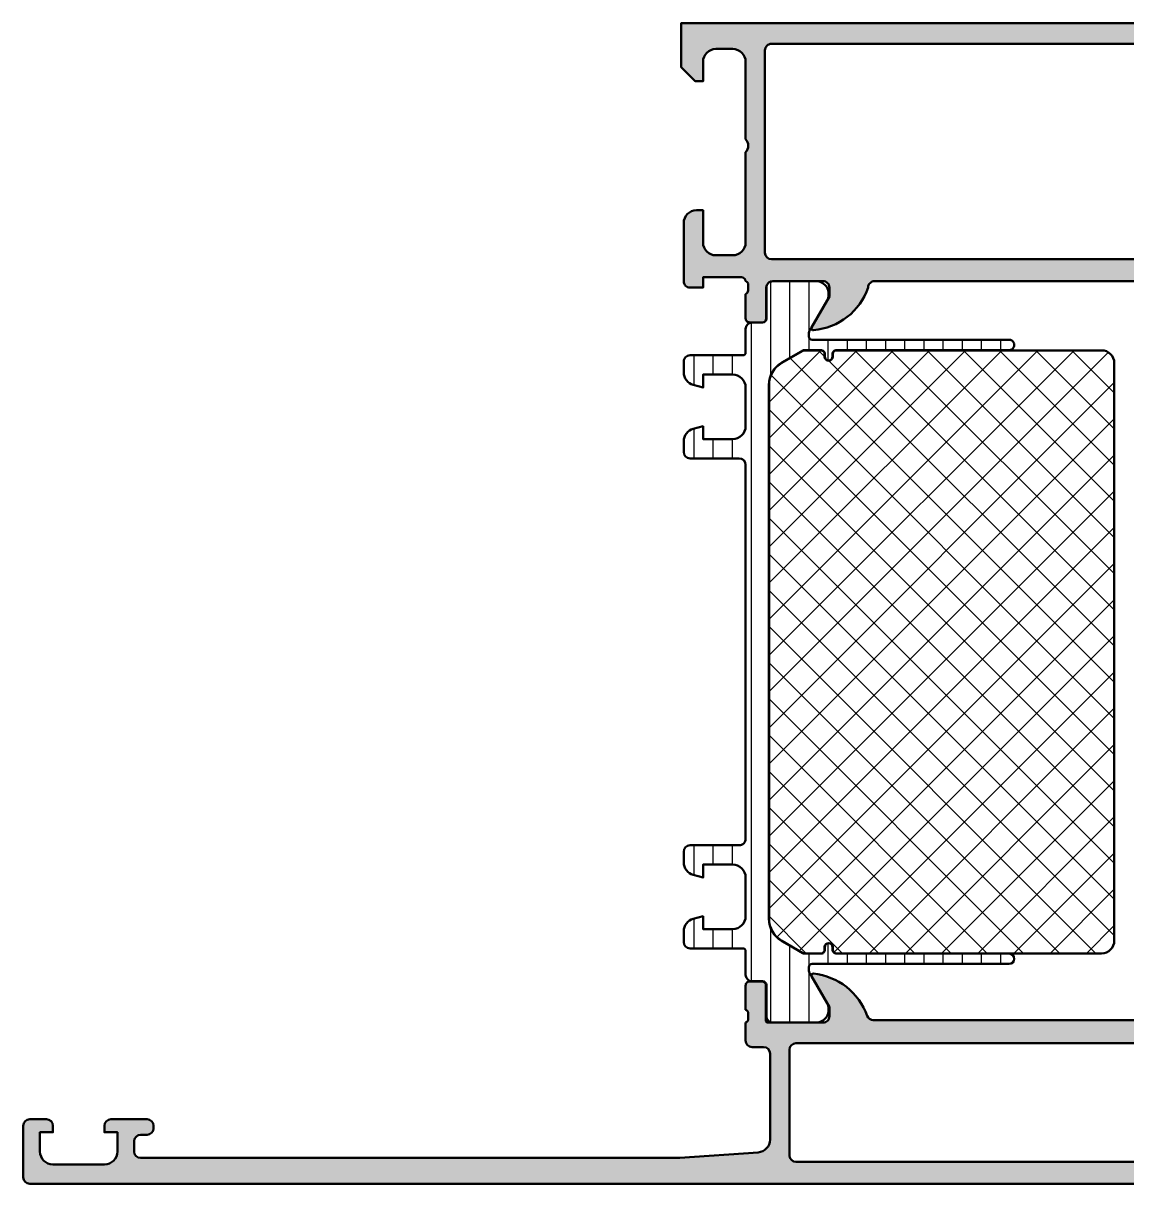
# Model space of a CAD drawing. Extents: x 0 to 176, y 0 to 90.
# Drawn here: x 0 to 85.6, y 0 to 90 of the extents above; entities that cross this region are included whole.
import ezdxf

# ---------------------------------------------------------------- set-up
doc = ezdxf.new("R2010")
doc.units = 0
for name, color, linetype, lineweight in [('0S-Alu contour', 7, 'Continuous', 50), ('0S-Alu hatch', 252, 'Continuous', 25), ('0S-Plastic contour', 254, 'Continuous', 50), ('0S-Plastic hatch', 253, 'Continuous', 25), ('0S-PT contour', 91, 'Continuous', 50), ('0S-PT hatch', 103, 'Continuous', 25)]:
    doc.layers.add(name, color=color, linetype=linetype, lineweight=lineweight)

# ---------------------------------------------------------------- blocks, each defined once
blk = doc.blocks.new('462370__F4F1D4FD_7374_4305_BF68_E010C8D0E6F6_')
at = {"layer": '0S-Alu hatch'}
h = blk.add_hatch(color=256, dxfattribs=at)
edge = h.paths.add_edge_path()
edge.add_line((125.1007984784879, 2.002017710489781), (119.0295514285, 2.435678214060345))
edge.add_ellipse((119.100798478488, 3.433136913891114), major_axis=(-1.000000000000036, 0), ratio=1, start_angle=0, end_angle=85.91438322002318, ccw=False)
edge.add_line((118.1007984784879, 3.433136913891104), (118.1007984784879, 10.1020177104898))
edge.add_ellipse((118.6007984784879, 10.1020177104898), major_axis=(-0.5, 0), ratio=1, start_angle=270, end_angle=360, ccw=False)
edge.add_line((118.6007984784879, 10.6020177104898), (119.500798478488, 10.6020177104898))
edge.add_arc((119.500798478488, 11.10201771048977), 0.4999999999999716, 270.0000000000017, 360)
edge.add_line((120.0007984784879, 11.10201771048977), (120.0007984784879, 12.50201771048978))
edge.add_ellipse((120.079634925031, 12.76953830248286), major_axis=(-0.2788950563273966, 0), ratio=1, start_angle=-1.1645893741019222, end_angle=73.58012358050712, ccw=False)
edge.add_line((119.800797478488, 12.77520671048126), (119.8007974784879, 13.22880071048129))
edge.add_ellipse((120.0796655741311, 13.23446136995831), major_axis=(-0.2789255417371568, 0), ratio=1, start_angle=-73.57540544465007, end_angle=1.1628700728778085, ccw=False)
edge.add_line((120.0007984784879, 13.50200471048126), (120.0007984784879, 15.38201571048978))
edge.add_arc((119.7007984784879, 15.38201571048978), 0.3000000000000256, 0, 90.00000000000273)
edge.add_line((119.7007984784879, 15.6820157104898), (118.7208241594451, 15.68201571048979))
edge.add_arc((118.7208241594451, 15.38201571048981), 0.2999999999999829, 90.00000000000273, 180)
edge.add_line((118.4208241594451, 15.38201571048981), (118.4208241594452, 12.62201771048978))
edge.add_ellipse((118.3008241594451, 12.62201771048978), major_axis=(-0.1200000000000614, 0), ratio=1, start_angle=90, end_angle=180, ccw=False)
edge.add_line((118.3008241594451, 12.50201771048972), (114.0007984784879, 12.50201771048972))
edge.add_ellipse((114.0007984784879, 13.00201771048973), major_axis=(-0.5000000000000125, 0), ratio=1, start_angle=0, end_angle=90, ccw=False)
edge.add_line((113.5007984784879, 13.00201771048972), (113.500798478488, 13.7020177104898))
edge.add_line((113.500798478488, 13.7020177104898), (114.8822939361101, 16.09483803351707))
edge.add_arc((114.7626786938394, 16.16389792584124), 0.1381197846484109, 330.0000000000202, 456.0127701438454)
edge.add_arc((115.2719612335167, 11.32876498835185), 4.999999999998722, 96.01277014383918, 160.087090314012)
edge.add_ellipse((110.100798478488, 13.20201771049079), major_axis=(-0.5000000000010184, 0), ratio=1, start_angle=89.99999999999022, end_angle=160.0870903139961, ccw=False)
edge.add_line((110.1007984784879, 12.70201771048977), (65.90079847848816, 12.70201771048988))
edge.add_ellipse((65.90079847848843, 13.20201771049029), major_axis=(-0.5000000000004086, 0), ratio=1, start_angle=19.91290968596161, end_angle=89.99999999996908, ccw=False)
edge.add_arc((60.72963572345959, 11.32876498835125), 4.999999999999465, 19.91290968599285, 83.98722985616413)
edge.add_arc((61.23891826313666, 16.16389792584124), 0.1381197846485664, 83.9872298561376, 209.9999999999548)
edge.add_line((61.11930302086572, 16.09483803351705), (62.50079847848802, 13.70201771048988))
edge.add_line((62.50079847848802, 13.70201771048988), (62.50079847848808, 13.00201771048981))
edge.add_ellipse((62.00079847848808, 13.00201771048983), major_axis=(-0.4999999999999929, 0), ratio=1, start_angle=89.9999999999975, end_angle=180, ccw=False)
edge.add_line((62.00079847848806, 12.50201771048984), (57.70077279753074, 12.50201771048984))
edge.add_ellipse((57.70077279753073, 12.62201771048981), major_axis=(-0.1199999999999726, 0), ratio=1, start_angle=0, end_angle=90.00000000000682, ccw=False)
edge.add_line((57.58077279753076, 12.62201771048981), (57.58077279753076, 15.38201571048978))
edge.add_arc((57.28077279753076, 15.38201571048978), 0.3000000000000043, 0, 90)
edge.add_line((57.28077279753076, 15.68201571048978), (56.30079847848797, 15.68201571048979))
edge.add_arc((56.30079847848796, 15.38201571048981), 0.2999999999999829, 89.99999999999864, 180)
edge.add_line((56.00079847848798, 15.38201571048981), (56.00079847848795, 13.50200471048129))
edge.add_ellipse((55.92193138284484, 13.23446136995837), major_axis=(-0.2789255417371095, 0), ratio=1, start_angle=178.8371299271035, end_angle=253.5754054446548, ccw=False)
edge.add_line((56.20079947848797, 13.22880071048126), (56.20079947848797, 12.77520671048125))
edge.add_ellipse((55.92196203194489, 12.76953830248289), major_axis=(-0.278895056327466, 0), ratio=1, start_angle=106.41987641949481, end_angle=181.1645893740948, ccw=False)
edge.add_line((56.00079847848795, 12.50201771048975), (56.00079847848798, 11.10201771048977))
edge.add_arc((56.50079847848795, 11.10201771048974), 0.4999999999999716, 180, 269.9999999999968)
edge.add_line((56.50079847848792, 10.60201771048977), (57.40079847848795, 10.6020177104898))
edge.add_ellipse((57.40079847848793, 10.10201771048979), major_axis=(-0.5000000000000089, 0), ratio=1, start_angle=180, end_angle=269.99999999999756, ccw=False)
edge.add_line((57.90079847848794, 10.1020177104898), (57.90079847848794, 3.433136913891104))
edge.add_ellipse((56.90079847848793, 3.433136913891112), major_axis=(-1.000000000000007, 0), ratio=1, start_angle=94.08561677997648, end_angle=180, ccw=False)
edge.add_line((56.97204552847587, 2.435678214060374), (50.90079847848794, 2.002017710489781))
edge.add_line((50.90079847848794, 2.002017710489781), (9.100798478487917, 2.002017710489781))
edge.add_ellipse((9.100798478487972, 2.502017710489792), major_axis=(-0.5000000000000115, 0), ratio=1, start_angle=0, end_angle=89.99999999999369, ccw=False)
edge.add_line((8.60079847848796, 2.502017710489781), (8.60079847848796, 3.302017710489764))
edge.add_ellipse((9.10079847848796, 3.302017710489763), major_axis=(-0.5, 0), ratio=1, start_angle=270, end_angle=360, ccw=False)
edge.add_line((9.10079847848796, 3.802017710489764), (9.60079847848796, 3.802017710489792))
edge.add_arc((9.60079847848796, 4.302017710489764), 0.5, 270, 360)
edge.add_line((10.10079847848796, 4.302017710489764), (10.10079847848796, 4.502017710489781))
edge.add_arc((9.60079847848796, 4.502017710489781), 0.5, 0, 90)
edge.add_line((9.60079847848796, 5.002017710489781), (6.800798478487948, 5.002017710489781))
edge.add_arc((6.800798478487948, 4.502017710489781), 0.5, 90, 180)
edge.add_line((6.300798478487948, 4.502017710489781), (6.300798478487948, 4.002017710489781))
edge.add_line((6.300798478487948, 4.002017710489781), (7.300798478487948, 4.002017710489781))
edge.add_line((7.300798478487948, 4.002017710489781), (7.300798478487948, 2.502017710489781))
edge.add_ellipse((6.300798478487949, 2.50201771048978), major_axis=(-0.9999999999999991, 0), ratio=1, start_angle=90, end_angle=180, ccw=False)
edge.add_line((6.300798478487948, 1.502017710489781), (2.300798478487948, 1.502017710489781))
edge.add_ellipse((2.300798478487948, 2.502017710489781), major_axis=(-1, 0), ratio=1, start_angle=0, end_angle=90, ccw=False)
edge.add_line((1.300798478487948, 2.502017710489781), (1.300798478487948, 4.002017710489781))
edge.add_line((1.300798478487948, 4.002017710489781), (2.300798478487948, 4.002017710489781))
edge.add_line((2.300798478487948, 4.002017710489781), (2.300798478487948, 4.502017710489781))
edge.add_arc((1.800798478487948, 4.502017710489781), 0.5, 0, 90)
edge.add_line((1.800798478487948, 5.002017710489781), (0.5007984784879369, 5.002017710489781))
edge.add_arc((0.5007984784879369, 4.502017710489781), 0.5, 90, 180)
edge.add_line((0.0007984784879369, 4.502017710489781), (0.0007984784879369, 0.5020177104897812))
edge.add_arc((0.5007984784879369, 0.5020177104897812), 0.5, 180, 270)
edge.add_line((0.5007984784879368, 0.0020177104897812), (175.500798478488, 0.0020177104897812))
edge.add_arc((175.500798478488, 0.5020177104897812), 0.5, 270, 360)
edge.add_line((176.000798478488, 0.5020177104897812), (176.000798478488, 4.502017710489781))
edge.add_arc((175.500798478488, 4.502017710489781), 0.5, 0, 90)
edge.add_line((175.500798478488, 5.002017710489781), (174.2007984784879, 5.002017710489781))
edge.add_arc((174.2007984784879, 4.502017710489781), 0.5, 90, 180)
edge.add_line((173.7007984784879, 4.502017710489781), (173.7007984784879, 4.002017710489781))
edge.add_line((173.7007984784879, 4.002017710489781), (174.7007984784879, 4.002017710489781))
edge.add_line((174.7007984784879, 4.002017710489781), (174.7007984784879, 2.502017710489724))
edge.add_ellipse((173.700798478488, 2.50201771048975), major_axis=(-0.9999999999999715, 0), ratio=1, start_angle=89.99999999999511, end_angle=180, ccw=False)
edge.add_line((173.7007984784879, 1.502017710489781), (169.700798478488, 1.502017710489781))
edge.add_ellipse((169.700798478488, 2.502017710489771), major_axis=(-0.9999999999999902, 0), ratio=1, start_angle=0, end_angle=90, ccw=False)
edge.add_line((168.7007984784879, 2.502017710489781), (168.7007984784879, 4.002017710489781))
edge.add_line((168.7007984784879, 4.002017710489781), (169.700798478488, 4.002017710489781))
edge.add_line((169.700798478488, 4.002017710489781), (169.700798478488, 4.502017710489781))
edge.add_arc((169.2007984784879, 4.502017710489781), 0.5, 0, 90)
edge.add_line((169.2007984784879, 5.002017710489781), (166.4007984784879, 5.002017710489781))
edge.add_arc((166.4007984784879, 4.502017710489724), 0.500000000000057, 90, 180)
edge.add_line((165.9007984784879, 4.502017710489724), (165.9007984784879, 4.302017710489764))
edge.add_arc((166.4007984784879, 4.30201771048982), 0.500000000000057, 180, 270.0000000000065)
edge.add_line((166.400798478488, 3.802017710489764), (166.9007984784879, 3.802017710489792))
edge.add_ellipse((166.9007984784879, 3.302017710489783), major_axis=(-0.5000000000000094, 0), ratio=1, start_angle=180, end_angle=270.0000000000065, ccw=False)
edge.add_line((167.4007984784879, 3.302017710489792), (167.4007984784879, 2.502017710489752))
edge.add_ellipse((166.9007984784879, 2.502017710489714), major_axis=(-0.4999999999999432, 0), ratio=1, start_angle=90, end_angle=180, ccw=False)
edge.add_line((166.9007984784879, 2.002017710489781), (125.1007984784879, 2.002017710489781))
edge = h.paths.add_edge_path()
edge.add_line((59.90079847848794, 10.90201771048978), (116.1007984784879, 10.90201771048978))
edge.add_ellipse((116.1007984784879, 10.40201771048979), major_axis=(-0.5, 0), ratio=1, start_angle=180, end_angle=270, ccw=False)
edge.add_line((116.6007984784879, 10.40201771048979), (116.6007984784879, 2.202017710489769))
edge.add_ellipse((116.1007984784879, 2.202017710489769), major_axis=(-0.5, 0), ratio=1, start_angle=90, end_angle=180, ccw=False)
edge.add_line((116.1007984784879, 1.702017710489769), (59.90079847848794, 1.702017710489769))
edge.add_ellipse((59.90079847848794, 2.202017710489769), major_axis=(-0.5, 0), ratio=1, start_angle=0, end_angle=90, ccw=False)
edge.add_line((59.40079847848794, 2.202017710489769), (59.40079847848794, 10.40201771048979))
edge.add_ellipse((59.90079847848794, 10.40201771048979), major_axis=(-0.5, 0), ratio=1, start_angle=270, end_angle=360, ccw=False)
at = {"layer": '0S-Alu contour', "color": 7}
for points in [[(56.00079847848798, 15.38201571048981), (56.00079847848795, 13.50200471048129)], [(57.28077279753076, 15.68201571048978), (56.30079847848797, 15.68201571048979)], [(57.58077279753076, 12.62201771048981), (57.58077279753076, 15.38201571048978)], [(61.11930302086572, 16.09483803351705), (62.50079847848802, 13.70201771048988), (62.50079847848808, 13.00201771048981)], [(113.5007984784879, 13.00201771048972), (113.500798478488, 13.7020177104898), (114.8822939361101, 16.09483803351707)], [(118.4208241594451, 15.38201571048981), (118.4208241594452, 12.62201771048978)], [(119.7007984784879, 15.6820157104898), (118.7208241594451, 15.68201571048979)], [(120.0007984784879, 13.50200471048126), (120.0007984784879, 15.38201571048978)], [(56.20079947848797, 13.22880071048126), (56.20079947848797, 12.77520671048125)], [(110.1007984784879, 12.70201771048977), (65.90079847848816, 12.70201771048988)], [(119.800797478488, 12.77520671048126), (119.8007974784879, 13.22880071048129)], [(56.00079847848795, 12.50201771048975), (56.00079847848798, 11.10201771048977)], [(62.00079847848806, 12.50201771048984), (57.70077279753074, 12.50201771048984)], [(118.3008241594451, 12.50201771048972), (114.0007984784879, 12.50201771048972)], [(120.0007984784879, 11.10201771048977), (120.0007984784879, 12.50201771048978)], [(59.90079847848794, 10.90201771048978), (116.1007984784879, 10.90201771048978)], [(56.50079847848792, 10.60201771048977), (57.40079847848795, 10.6020177104898)], [(57.90079847848794, 10.1020177104898), (57.90079847848794, 3.433136913891104)], [(59.40079847848794, 2.202017710489769), (59.40079847848794, 10.40201771048979)], [(116.6007984784879, 10.40201771048979), (116.6007984784879, 2.202017710489769)], [(118.1007984784879, 3.433136913891104), (118.1007984784879, 10.1020177104898)], [(118.6007984784879, 10.6020177104898), (119.500798478488, 10.6020177104898)], [(0.0007984784879369, 4.502017710489781), (0.0007984784879369, 0.5020177104897812)], [(1.800798478487948, 5.002017710489781), (0.5007984784879369, 5.002017710489781)], [(1.300798478487948, 2.502017710489781), (1.300798478487948, 4.002017710489781), (2.300798478487948, 4.002017710489781), (2.300798478487948, 4.502017710489781)], [(6.300798478487948, 4.502017710489781), (6.300798478487948, 4.002017710489781), (7.300798478487948, 4.002017710489781), (7.300798478487948, 2.502017710489781)], [(9.60079847848796, 5.002017710489781), (6.800798478487948, 5.002017710489781)], [(10.10079847848796, 4.302017710489764), (10.10079847848796, 4.502017710489781)], [(165.9007984784879, 4.502017710489724), (165.9007984784879, 4.302017710489764)], [(169.2007984784879, 5.002017710489781), (166.4007984784879, 5.002017710489781)], [(168.7007984784879, 2.502017710489781), (168.7007984784879, 4.002017710489781), (169.700798478488, 4.002017710489781), (169.700798478488, 4.502017710489781)], [(173.7007984784879, 4.502017710489781), (173.7007984784879, 4.002017710489781), (174.7007984784879, 4.002017710489781), (174.7007984784879, 2.502017710489724)], [(175.500798478488, 5.002017710489781), (174.2007984784879, 5.002017710489781)], [(176.000798478488, 0.5020177104897812), (176.000798478488, 4.502017710489781)], [(9.10079847848796, 3.802017710489764), (9.60079847848796, 3.802017710489792)], [(166.400798478488, 3.802017710489764), (166.9007984784879, 3.802017710489792)], [(8.60079847848796, 2.502017710489781), (8.60079847848796, 3.302017710489764)], [(167.4007984784879, 3.302017710489792), (167.4007984784879, 2.502017710489752)], [(56.97204552847587, 2.435678214060374), (50.90079847848794, 2.002017710489781), (9.100798478487917, 2.002017710489781)], [(125.1007984784879, 2.002017710489781), (119.0295514285, 2.435678214060345)], [(166.9007984784879, 2.002017710489781), (125.1007984784879, 2.002017710489781)], [(6.300798478487948, 1.502017710489781), (2.300798478487948, 1.502017710489781)], [(116.1007984784879, 1.702017710489769), (59.90079847848794, 1.702017710489769)], [(173.7007984784879, 1.502017710489781), (169.700798478488, 1.502017710489781)], [(0.5007984784879368, 0.0020177104897812), (175.500798478488, 0.0020177104897812)]]:
    blk.add_lwpolyline(points, dxfattribs=at)
for centre, radius, start, end in [((61.23891826313666, 16.16389792584124), 0.1381197846485664, 83.9872298561376, 209.9999999999548), ((60.72963572345959, 11.32876498835125), 4.999999999999465, 19.91290968599285, 83.98722985616413), ((115.2719612335167, 11.32876498835185), 4.999999999998722, 96.01277014383918, 160.087090314012), ((114.7626786938394, 16.16389792584124), 0.1381197846484109, 330.0000000000202, 96.01277014384544), ((56.30079847848796, 15.38201571048981), 0.2999999999999829, 89.99999999999864, 180), ((57.28077279753076, 15.38201571048978), 0.3000000000000043, 0, 90), ((118.7208241594451, 15.38201571048981), 0.2999999999999829, 90.00000000000273, 180), ((119.7007984784879, 15.38201571048978), 0.3000000000000256, 0, 90.00000000000273), ((56.50079847848795, 11.10201771048974), 0.4999999999999716, 180, 269.9999999999968), ((119.500798478488, 11.10201771048977), 0.4999999999999716, 270.0000000000017, 0), ((0.5007984784879369, 4.502017710489781), 0.5, 90, 180), ((1.800798478487948, 4.502017710489781), 0.5, 0, 90), ((6.800798478487948, 4.502017710489781), 0.5, 90, 180), ((9.60079847848796, 4.502017710489781), 0.5, 0, 90), ((166.4007984784879, 4.502017710489724), 0.500000000000057, 90, 180), ((169.2007984784879, 4.502017710489781), 0.5, 0, 90), ((174.2007984784879, 4.502017710489781), 0.5, 90, 180), ((175.500798478488, 4.502017710489781), 0.5, 0, 90), ((9.60079847848796, 4.302017710489764), 0.5, 270, 0), ((166.4007984784879, 4.30201771048982), 0.500000000000057, 180, 270.0000000000065), ((0.5007984784879369, 0.5020177104897812), 0.5, 180, 270), ((175.500798478488, 0.5020177104897812), 0.5, 270, 0)]:
    blk.add_arc(centre, radius, start, end, dxfattribs=at)
at = {"layer": '0S-Alu contour', "color": 7, "extrusion": (0, 0, -1)}
for centre, radius, start, end in [((-55.92193138284484, 13.23446136995837), 0.2789255417371095, 106.4245945553452, 181.1628700728966), ((-120.0796655741311, 13.23446136995831), 0.2789255417371568, 358.8371299271222, 73.57540544465007), ((-55.92196203194489, 12.76953830248289), 0.278895056327466, 178.8354106259052, 253.5801235805052), ((-57.70077279753073, 12.62201771048981), 0.1199999999999726, 269.9999999999932, 0), ((-62.00079847848808, 13.00201771048983), 0.4999999999999929, 180, 270.0000000000025), ((-65.90079847848843, 13.20201771049029), 0.5000000000004086, 270.0000000000309, 340.0870903140384), ((-110.100798478488, 13.20201771049079), 0.5000000000010184, 199.9129096860039, 270.0000000000098), ((-114.0007984784879, 13.00201771048973), 0.5000000000000125, 270, 0), ((-118.3008241594451, 12.62201771048978), 0.1200000000000614, 180, 270), ((-120.079634925031, 12.76953830248286), 0.2788950563273966, 286.4198764194929, 1.164589374101931), ((-59.90079847848794, 10.40201771048979), 0.5, 0, 90), ((-116.1007984784879, 10.40201771048979), 0.5, 90, 180), ((-57.40079847848793, 10.10201771048979), 0.5000000000000089, 90.00000000000244, 180), ((-118.6007984784879, 10.1020177104898), 0.5, 0, 90), ((-9.10079847848796, 3.302017710489763), 0.5, 0, 90), ((-166.9007984784879, 3.302017710489783), 0.5000000000000094, 89.99999999999349, 180), ((-56.90079847848793, 3.433136913891112), 1.000000000000007, 180, 265.9143832200235), ((-119.100798478488, 3.433136913891114), 1.000000000000036, 274.0856167799768, 0), ((-2.300798478487948, 2.502017710489781), 1, 270, 0), ((-6.300798478487949, 2.50201771048978), 0.9999999999999991, 180, 270.0000000000001), ((-9.100798478487972, 2.502017710489792), 0.5000000000000115, 270.0000000000063, 0), ((-59.90079847848794, 2.202017710489769), 0.5, 270, 0), ((-116.1007984784879, 2.202017710489769), 0.5, 180, 270), ((-166.9007984784879, 2.502017710489714), 0.4999999999999432, 180, 270), ((-169.700798478488, 2.502017710489771), 0.9999999999999902, 270, 0), ((-173.700798478488, 2.50201771048975), 0.9999999999999715, 180, 270.0000000000049)]:
    blk.add_arc(centre, radius, start, end, dxfattribs=at)
blk = doc.blocks.new('345290__3C5B2806_23BD_477B_8839_CBC1E6B59614_')
at = {"layer": '0S-Alu hatch'}
h = blk.add_hatch(color=256, dxfattribs=at)
edge = h.paths.add_edge_path()
edge.add_ellipse((123.8007591061219, 74.50179275953391), major_axis=(-1.000087474394172, 0), ratio=1, start_angle=180.0050112561101, end_angle=269.99498874391736, ccw=False)
edge.add_line((124.8008465766908, 74.50188023010335), (124.8007855415346, 70.00188023010287))
edge.add_ellipse((124.3008199086112, 70.00186112099932), major_axis=(-0.4999656332885744, 0), ratio=1, start_angle=89.99606155240622, end_angle=180.0021898924555, ccw=False)
edge.add_line((124.3007855415346, 69.50189548889193), (123.3007855415346, 69.50188023010287))
edge.add_line((123.3007855415346, 69.50188023010287), (123.3007855415346, 70.30188328186068))
edge.add_line((123.3007855415346, 70.30188328186068), (120.3113549505335, 70.30188328186068))
edge.add_arc((120.3113549505336, 70.00188328186067), 0.3000000000000114, 90.00000000000273, 165.0772890088082)
edge.add_line((120.021472726322, 70.07913802984507), (119.9916923762488, 69.9995389298037))
edge.add_arc((120.0807983354019, 69.73414930290988), 0.2799491489886082, 108.5597467269848, 181.0914894598901)
edge.add_line((119.8008999824525, 69.7288165704349), (119.8008999824525, 69.27523380676303))
edge.add_arc((120.1192775550776, 69.29847963758652), 0.3192250732654357, 184.1759499010949, 248.2356723196546)
edge.add_line((120.0009121894838, 69.0020099298099), (120.0009121894838, 67.10202824035679))
edge.add_ellipse((119.7009121894838, 67.10202824035677), major_axis=(-0.2999999999999971, 0), ratio=1, start_angle=89.99999999999733, end_angle=180, ccw=False)
edge.add_line((119.7009121894838, 66.80202824035678), (118.7009366035463, 66.80202824035678))
edge.add_ellipse((118.7009366035463, 67.10202824035674), major_axis=(-0.2999999999999829, 0), ratio=1, start_angle=0, end_angle=89.99999999999733, ccw=False)
edge.add_line((118.4009366035463, 67.10202824035674), (118.4009366035463, 69.5020099298099))
edge.add_arc((117.9009099306087, 69.50198325687239), 0.5000266736489302, 0.0030563303085188, 89.99694366955262)
edge.add_line((117.9009366035463, 70.00200992980992), (114.000916004181, 70.00200230041537))
edge.add_arc((114.0009005666632, 69.50201773817153), 0.4999845624821629, 89.99823093614079, 180.0000205083467)
edge.add_line((113.5009160041811, 69.50201755920797), (113.5009160041811, 68.80200535217318))
edge.add_line((113.5009160041811, 68.80200535217318), (114.8891606330873, 66.39749485412631))
edge.add_ellipse((114.7653090471092, 66.33958715487222), major_axis=(-0.1367205799512277, 0), ratio=1, start_angle=75.0780184684624, end_angle=205.058777714022, ccw=False)
edge.add_ellipse((115.1185847999312, 71.06794668407633), major_axis=(-4.875969867625867, 0), ratio=1, start_angle=18.7328170720603, end_angle=85.430246050589, ccw=False)
edge.add_arc((110.0009276261404, 69.50201773707202), 0.4999845635816302, 359.9982310347787, 450.0017689651636)
edge.add_line((110.0009121894838, 70.00200230041537), (66.00068330764783, 70.00200230041537))
edge.add_arc((66.0006678709912, 69.50201773707198), 0.499984563581687, 89.99823103483469, 180.0017689652214)
edge.add_ellipse((60.88301069720039, 71.06794668407662), major_axis=(-4.875969867626147, 0), ratio=1, start_angle=94.5697539494119, end_angle=161.2671829279311, ccw=False)
edge.add_ellipse((61.23628645002246, 66.33958715487222), major_axis=(-0.1367205799512478, 0), ratio=1, start_angle=-25.05877771402362, end_angle=104.9219815315418, ccw=False)
edge.add_line((61.11243486404432, 66.39749485412631), (62.5006794929506, 68.80200535217315))
edge.add_line((62.5006794929506, 68.80200535217315), (62.5006794929506, 69.50201755920443))
edge.add_arc((62.00069493046846, 69.50201773817153), 0.4999845624821654, 359.9999794916532, 450.00176906386)
edge.add_line((62.0006794929506, 70.00200230041537), (58.10065889358539, 70.0020099298099))
edge.add_arc((58.10068556652289, 69.50198325687239), 0.5000266736489161, 90.0030563304474, 179.9969436699299)
edge.add_line((57.60065889358539, 69.5020099298087), (57.60065889358539, 67.10202824035679))
edge.add_ellipse((57.30065889358536, 67.1020282403568), major_axis=(-0.3000000000000256, 0), ratio=1, start_angle=90.00000000000551, end_angle=180, ccw=False)
edge.add_line((57.30065889358539, 66.80202824035678), (56.30068330764789, 66.80202824035678))
edge.add_ellipse((56.30068330764788, 67.10202824035679), major_axis=(-0.3000000000000114, 0), ratio=1, start_angle=0, end_angle=90.00000000000142, ccw=False)
edge.add_line((56.00068330764786, 67.10202824035679), (56.00068330764786, 69.00200992980987))
edge.add_arc((55.88231794205398, 69.2984796375865), 0.3192250732654436, 291.7643276803501, 355.8240500989103)
edge.add_line((56.2006955146791, 69.27523380676303), (56.20069551467911, 69.72881657043493))
edge.add_arc((55.92079716172969, 69.73414930290988), 0.2799491489886075, 358.9085105401158, 431.4402532730165)
edge.add_line((56.0099031208828, 69.9995389298037), (55.9801227708097, 70.07913802984507))
edge.add_arc((55.69024054659809, 70.00188328186067), 0.3000000000000047, 14.92271099119182, 90)
edge.add_line((55.69024054659809, 70.30188328186067), (52.70080995559708, 70.30188328186068))
edge.add_line((52.70080995559708, 70.30188328186068), (52.70080995559708, 69.50188023010287))
edge.add_line((52.70080995559708, 69.50188023010287), (51.70080995559708, 69.50189548889193))
edge.add_ellipse((51.70077558852042, 70.0018611209993), major_axis=(-0.4999656332885387, 0), ratio=1, start_angle=-0.0021898922890954964, end_angle=90.00393844759873, ccw=False)
edge.add_line((51.20080995559708, 70.00188023010259), (51.20074892044083, 74.50188023010287))
edge.add_ellipse((52.20083639100979, 74.50179275953391), major_axis=(-1.000087474394172, 0), ratio=1, start_angle=270.00501125608264, end_angle=359.99498874388985, ccw=False)
edge.add_line((52.20074892044083, 75.50188023010287), (52.70074892044083, 75.50188023010287))
edge.add_line((52.70074892044083, 75.50188023010287), (52.70074892044083, 73.00188023010287))
edge.add_arc((53.70083639100979, 73.00196770067183), 1.000087474394172, 180.0050112561101, 269.9949887439174)
edge.add_line((53.70074892044083, 72.00188023010287), (55.00079774856581, 72.00188023010287))
edge.add_arc((55.00073895083687, 73.00193902783184), 1.000058799457453, 270.0033686636396, 359.996631336242)
edge.add_line((56.00079774856585, 73.00188023010082), (56.00079774856583, 80.00188023010286))
edge.add_arc((55.47595840824746, 80.50188023010287), 0.7248836686985141, 316.388423263687, 403.611576736313)
edge.add_line((56.00079774856583, 81.00188023010288), (56.00079774856583, 87.0023227349857))
edge.add_arc((55.00075052572661, 87.00227551214647), 1.000047223954159, 0.002705541734962, 89.99729445838179)
edge.add_line((55.00079774856583, 88.00232273498568), (53.70074892044083, 88.00232273498568))
edge.add_arc((53.70082771306916, 87.00224394103864), 1.000078797050934, 90.00451412936461, 179.9946115998049)
edge.add_line((52.70074892044084, 87.00233799377382), (52.70074892044085, 85.50188023010287))
edge.add_line((52.70074892044085, 85.50188023010287), (52.10077333450333, 85.50188023010287))
edge.add_line((52.10077333450333, 85.50188023010287), (51.00079774856585, 86.60185581604038))
edge.add_line((51.00079774856585, 86.60185581604038), (51.00079774856585, 90.00188023010286))
edge.add_line((51.00079774856585, 90.00188023010286), (125.0007977485658, 90.002154888306))
edge.add_line((125.0007977485658, 90.002154888306), (125.0007977485658, 86.60185581604038))
edge.add_line((125.0007977485658, 86.60185581604038), (123.9008221626283, 85.50188023010287))
edge.add_line((123.9008221626283, 85.50188023010287), (123.3008465766908, 85.50188023010287))
edge.add_line((123.3008465766908, 85.50188023010287), (123.3008465766908, 87.00233799377474))
edge.add_arc((122.3007677840625, 87.00224394103864), 1.000078797050939, 0.0053884001950964, 89.99548587063539)
edge.add_line((122.3008465766908, 88.00232273498568), (121.0007977485658, 88.00232273498568))
edge.add_arc((121.000844971405, 87.00227551214647), 1.000047223954159, 90.0027055416182, 179.997294458265)
edge.add_line((120.0007977485658, 87.00232273498771), (120.0007977485658, 81.00188023010288))
edge.add_arc((120.5256370888842, 80.50188023010287), 0.7248836686985141, 136.388423263687, 223.6115767363131)
edge.add_line((120.0007977485658, 80.00188023010286), (120.0007977485658, 73.00188023010287))
edge.add_arc((121.0008565462948, 73.00193902783184), 1.000058799457453, 180.003368663758, 269.9966313363588)
edge.add_line((121.0007977485658, 72.00188023010287), (122.3008465766908, 72.00188023010287))
edge.add_arc((122.3007591061219, 73.00196770067183), 1.000087474394172, 270.0050112560826, 359.9949887438899)
edge.add_line((123.3008465766908, 73.00188023010239), (123.3008465766908, 75.50188023010287))
edge.add_line((123.3008465766908, 75.50188023010287), (123.8008465766908, 75.50188023010287))
edge = h.paths.add_edge_path()
edge.add_arc((118.0007928098873, 87.90188444669778), 0.4999896799959737, 359.9988173777201, 450.0011826219663)
edge.add_line((118.0007824897767, 88.40187412658724), (58.00081300735489, 88.40187412658724))
edge.add_arc((58.00080268724432, 87.9018844466978), 0.4999896799959453, 89.99881737803038, 180.0011826222798)
edge.add_line((57.50081300735487, 87.90187412658722), (57.50081300735489, 72.20187717834504))
edge.add_arc((58.00082882181293, 72.2018929928031), 0.5000158147081275, 180.0018121461791, 269.998187853915)
edge.add_line((58.00081300735489, 71.70187717834504), (118.0007824897767, 71.70187717834504))
edge.add_arc((118.0007666753187, 72.20189299280312), 0.5000158147081559, 270.0018121460865, 359.9981878538209)
edge.add_line((118.5007824897768, 72.20187717834426), (118.5007824897768, 87.90187412658719))
at = {"layer": '0S-Alu contour', "color": 7}
for points in [[(52.70074892044084, 87.00233799377382), (52.70074892044085, 85.50188023010287), (52.10077333450333, 85.50188023010287), (51.00079774856585, 86.60185581604038), (51.00079774856585, 90.00188023010286), (125.0007977485658, 90.002154888306), (125.0007977485658, 86.60185581604038), (123.9008221626283, 85.50188023010287), (123.3008465766908, 85.50188023010287), (123.3008465766908, 87.00233799377474)], [(118.0007824897767, 88.40187412658724), (58.00081300735489, 88.40187412658724)], [(55.00079774856583, 88.00232273498568), (53.70074892044083, 88.00232273498568)], [(57.50081300735487, 87.90187412658722), (57.50081300735489, 72.20187717834504)], [(118.5007824897768, 72.20187717834426), (118.5007824897768, 87.90187412658719)], [(122.3008465766908, 88.00232273498568), (121.0007977485658, 88.00232273498568)], [(56.00079774856583, 81.00188023010288), (56.00079774856583, 87.0023227349857)], [(120.0007977485658, 87.00232273498771), (120.0007977485658, 81.00188023010288)], [(56.00079774856585, 73.00188023010082), (56.00079774856583, 80.00188023010286)], [(120.0007977485658, 80.00188023010286), (120.0007977485658, 73.00188023010287)], [(52.20074892044083, 75.50188023010287), (52.70074892044083, 75.50188023010287), (52.70074892044083, 73.00188023010287)], [(123.3008465766908, 73.00188023010239), (123.3008465766908, 75.50188023010287), (123.8008465766908, 75.50188023010287)], [(51.20080995559708, 70.00188023010259), (51.20074892044083, 74.50188023010287)], [(124.8008465766908, 74.50188023010335), (124.8007855415346, 70.00188023010287)], [(53.70074892044083, 72.00188023010287), (55.00079774856581, 72.00188023010287)], [(121.0007977485658, 72.00188023010287), (122.3008465766908, 72.00188023010287)], [(58.00081300735489, 71.70187717834504), (118.0007824897767, 71.70187717834504)], [(55.69024054659809, 70.30188328186067), (52.70080995559708, 70.30188328186068), (52.70080995559708, 69.50188023010287), (51.70080995559708, 69.50189548889193)], [(124.3007855415346, 69.50189548889193), (123.3007855415346, 69.50188023010287), (123.3007855415346, 70.30188328186068), (120.3113549505335, 70.30188328186068)], [(56.0099031208828, 69.9995389298037), (55.9801227708097, 70.07913802984507)], [(56.2006955146791, 69.27523380676303), (56.20069551467911, 69.72881657043493)], [(57.60065889358539, 69.5020099298087), (57.60065889358539, 67.10202824035679)], [(62.0006794929506, 70.00200230041537), (58.10065889358539, 70.0020099298099)], [(61.11243486404432, 66.39749485412631), (62.5006794929506, 68.80200535217315), (62.5006794929506, 69.50201755920443)], [(110.0009121894838, 70.00200230041537), (66.00068330764783, 70.00200230041537)], [(113.5009160041811, 69.50201755920797), (113.5009160041811, 68.80200535217318), (114.8891606330873, 66.39749485412631)], [(117.9009366035463, 70.00200992980992), (114.000916004181, 70.00200230041537)], [(118.4009366035463, 67.10202824035674), (118.4009366035463, 69.5020099298099)], [(119.8008999824525, 69.7288165704349), (119.8008999824525, 69.27523380676303)], [(120.021472726322, 70.07913802984507), (119.9916923762488, 69.9995389298037)], [(56.00068330764786, 67.10202824035679), (56.00068330764786, 69.00200992980987)], [(120.0009121894838, 69.0020099298099), (120.0009121894838, 67.10202824035679)], [(57.30065889358539, 66.80202824035678), (56.30068330764789, 66.80202824035678)], [(119.7009121894838, 66.80202824035678), (118.7009366035463, 66.80202824035678)]]:
    blk.add_lwpolyline(points, dxfattribs=at)
for centre, radius, start, end in [((58.00080268724432, 87.9018844466978), 0.4999896799959453, 89.99881737803038, 180.0011826222798), ((118.0007928098873, 87.90188444669778), 0.4999896799959737, 359.9988173777201, 90.00118262196634), ((53.70082771306916, 87.00224394103864), 1.000078797050934, 90.00451412936461, 179.9946115998049), ((55.00075052572661, 87.00227551214647), 1.000047223954159, 0.002705541734962, 89.99729445838179), ((121.000844971405, 87.00227551214647), 1.000047223954159, 90.0027055416182, 179.997294458265), ((122.3007677840625, 87.00224394103864), 1.000078797050939, 0.0053884001950964, 89.99548587063539), ((55.47595840824746, 80.50188023010287), 0.7248836686985141, 316.388423263687, 43.61157673631301), ((120.5256370888842, 80.50188023010287), 0.7248836686985141, 136.388423263687, 223.6115767363131), ((53.70083639100979, 73.00196770067183), 1.000087474394172, 180.0050112561101, 269.9949887439174), ((55.00073895083687, 73.00193902783184), 1.000058799457453, 270.0033686636396, 359.996631336242), ((121.0008565462948, 73.00193902783184), 1.000058799457453, 180.003368663758, 269.9966313363588), ((122.3007591061219, 73.00196770067183), 1.000087474394172, 270.0050112560826, 359.9949887438899), ((58.00082882181293, 72.2018929928031), 0.5000158147081275, 180.0018121461791, 269.998187853915), ((118.0007666753187, 72.20189299280312), 0.5000158147081559, 270.0018121460865, 359.9981878538209), ((55.69024054659809, 70.00188328186067), 0.3000000000000047, 14.92271099119182, 90), ((120.3113549505336, 70.00188328186067), 0.3000000000000114, 90.00000000000273, 165.0772890088082), ((55.92079716172969, 69.73414930290988), 0.2799491489886075, 358.9085105401158, 71.44025327301651), ((58.10068556652289, 69.50198325687239), 0.5000266736489161, 90.0030563304474, 179.9969436699299), ((62.00069493046846, 69.50201773817153), 0.4999845624821654, 359.9999794916532, 90.00176906386004), ((66.0006678709912, 69.50201773707198), 0.499984563581687, 89.99823103483469, 180.0017689652214), ((110.0009276261404, 69.50201773707202), 0.4999845635816302, 359.9982310347787, 90.0017689651637), ((114.0009005666632, 69.50201773817153), 0.4999845624821629, 89.99823093614079, 180.0000205083467), ((117.9009099306087, 69.50198325687239), 0.5000266736489302, 0.0030563303085188, 89.99694366955262), ((120.0807983354019, 69.73414930290988), 0.2799491489886082, 108.5597467269848, 181.0914894598901), ((55.88231794205398, 69.2984796375865), 0.3192250732654436, 291.7643276803501, 355.8240500989103), ((120.1192775550776, 69.29847963758652), 0.3192250732654357, 184.1759499010949, 248.2356723196546)]:
    blk.add_arc(centre, radius, start, end, dxfattribs=at)
at = {"layer": '0S-Alu contour', "color": 7, "extrusion": (0, 0, -1)}
for centre, radius, start, end in [((-52.20083639100979, 74.50179275953391), 1.000087474394172, 0.0050112561101264, 89.99498874391736), ((-123.8007591061219, 74.50179275953391), 1.000087474394172, 90.00501125608264, 179.9949887438899), ((-51.70077558852042, 70.0018611209993), 0.4999656332885387, 269.9960615524013, 0.0021898922890968), ((-60.88301069720039, 71.06794668407662), 4.875969867626147, 198.7328170720689, 265.4302460505881), ((-115.1185847999312, 71.06794668407633), 4.875969867625867, 274.569753949411, 341.2671829279397), ((-124.3008199086112, 70.00186112099932), 0.4999656332885744, 179.9978101075445, 270.0039384475938), ((-56.30068330764788, 67.10202824035679), 0.3000000000000114, 269.9999999999986, 0), ((-57.30065889358536, 67.1020282403568), 0.3000000000000256, 180, 269.9999999999945), ((-118.7009366035463, 67.10202824035674), 0.2999999999999829, 270.0000000000027, 0), ((-119.7009121894838, 67.10202824035677), 0.2999999999999971, 180, 270.0000000000027), ((-61.23628645002246, 66.33958715487222), 0.1367205799512478, 255.0780184684582, 25.05877771402361), ((-114.7653090471092, 66.33958715487222), 0.1367205799512277, 154.941222285978, 284.9219815315376)]:
    blk.add_arc(centre, radius, start, end, dxfattribs=at)
blk = doc.blocks.new('284519__682F0BD0_F7F2_4C95_9A11_F07DB930A77F___AC509838_2E41_4A64_B071_949FD74DF9BC_')
at = {"layer": '0S-Plastic hatch'}
h = blk.add_hatch(dxfattribs=at)
h.set_pattern_fill('ANSI31', color=256, scale=0.4680000000000001, angle=45, style=0)
h.set_pattern_definition([(90, (0, 0), (-1.4859, 0), [])])
edge = h.paths.add_edge_path()
edge.add_line((55.00079774856608, 62.75201755925161), (52.70079774856611, 62.75201755925156))
edge.add_line((52.70079774856611, 62.75201755925156), (52.70079774856611, 61.75201755925167))
edge.add_line((52.70079774856611, 61.75201755925167), (51.94197870346354, 61.95534250958832))
edge.add_ellipse((52.20079774856608, 62.92126833587735), major_axis=(-0.9999999999999669, 0), ratio=1, start_angle=0, end_angle=74.99999999999869, ccw=False)
edge.add_line((51.20079774856612, 62.92126833587733), (51.20079774856612, 63.75201755925167))
edge.add_ellipse((51.7007977485661, 63.75201755925169), major_axis=(-0.4999999999999787, 0), ratio=1, start_angle=269.9999999999992, end_angle=360, ccw=False)
edge.add_line((51.7007977485661, 64.25201755925167), (55.8007977485661, 64.25201755925161))
edge.add_arc((55.8007977485661, 64.45201755925163), 0.200000000000017, 270, 360)
edge.add_line((56.00079774856611, 64.45201755925163), (56.00079774856611, 66.29202323816105))
edge.add_ellipse((56.50079506966382, 66.29202323816104), major_axis=(-0.4999973210977088, 0), ratio=1, start_angle=269.99969301797705, end_angle=360, ccw=False)
edge.add_line((56.50079774857299, 66.79202055925157), (57.31112908190635, 66.79202055925157))
edge.add_arc((57.31112908190635, 67.09202055925158), 0.3000000000000114, 270, 360)
edge.add_line((57.61112908190636, 67.09202055925158), (57.61079713150933, 69.49201894218785))
edge.add_ellipse((58.11079310894794, 69.49202158181295), major_axis=(-0.4999959774455833, 0), ratio=1, start_angle=-90.00030248118497, end_angle=0.0003024817733034979, ccw=False)
edge.add_line((58.11079574857301, 69.99201755925156), (61.58733724667251, 69.99201755925156))
edge.add_ellipse((61.44502659768121, 69.00219948452875), major_axis=(-0.999996070924439, 0), ratio=1, start_angle=147.2729839001564, end_angle=261.81839194810277, ccw=False)
edge.add_line((62.28627924667249, 68.46156455925157), (60.96776239736136, 66.17782607257931))
edge.add_arc((61.40077511409174, 65.92782609827975), 0.5000000000000102, 150.0000034006556, 180.0057438232341)
edge.add_line((60.90077511660417, 65.92777597396629), (60.90079774857553, 65.70201755926917))
edge.add_arc((61.15079774859299, 65.70201755926911), 0.2500000000174509, 180, 270.0000000000049)
edge.add_line((61.15079774859301, 65.45201755925166), (76.42978421558514, 65.45201755925095))
edge.add_ellipse((76.42978421558512, 65.05275848613452), major_axis=(-0.3992590731164256, 0), ratio=1, start_angle=89.99999999999591, end_angle=269.9999999999959, ccw=False)
edge.add_line((76.42978421558513, 64.6534994130181), (63.04593372708855, 64.6534994130181))
edge.add_arc((63.04593372708854, 64.35201755925152), 0.3014818537665747, 89.99999999999864, 180)
edge.add_line((62.74445187332197, 64.35201755925152), (62.74445187332198, 64.1514467639654))
edge.add_ellipse((62.44502266860822, 64.15144676396542), major_axis=(-0.2994292047137605, 0), ratio=1, start_angle=0, end_angle=180, ccw=False)
edge.add_line((62.14559346389446, 64.15144676396542), (62.14559346389446, 64.35201755925166))
edge.add_arc((61.84559346389421, 64.35201755925164), 0.3000000000002601, 0, 93.39363927287827)
edge.add_line((61.82783479799832, 64.65149148096395), (60.53578493910561, 64.65149148096415))
edge.add_arc((60.53578493910554, 64.45149148096425), 0.1999999999999034, 89.99999999997966, 119.9999999999766)
edge.add_line((60.43578493910565, 64.6246965617211), (58.8007977485661, 63.68073626714135))
edge.add_arc((59.80079774856601, 61.94868545957257), 1.999999999999878, 119.9999999999992, 180)
edge.add_line((57.80079774856613, 61.94868545957257), (57.80079774856611, 20.55534965888347))
edge.add_arc((59.80079774856608, 20.5553496588835), 1.999999999999964, 180, 240.0000000000011)
edge.add_line((58.80079774856612, 18.82329885131463), (60.43578493910562, 17.87933855673512))
edge.add_arc((60.53578493910582, 18.05254363749188), 0.1999999999999886, 239.9999999999319, 269.9999999999308)
edge.add_line((60.53578493910558, 17.85254363749189), (61.82783479800047, 17.85254363749229))
edge.add_arc((61.84559346389452, 18.15201755920438), 0.2999999999999277, 266.6063607274713, 360)
edge.add_line((62.14559346389444, 18.15201755920438), (62.14559346389446, 18.35258835449065))
edge.add_ellipse((62.44502266860822, 18.35258835449062), major_axis=(-0.2994292047137605, 0), ratio=1, start_angle=180, end_angle=360, ccw=False)
edge.add_line((62.74445187332197, 18.35258835449062), (62.74445187332197, 18.15201755920438))
edge.add_arc((63.04593372708851, 18.15201755920447), 0.3014818537665178, 180, 270.0000000000108)
edge.add_line((63.04593372708857, 17.85053570543795), (76.42978421558513, 17.85053570543795))
edge.add_ellipse((76.42978421558513, 17.45127663232148), major_axis=(-0.3992590731164682, 0), ratio=1, start_angle=90, end_angle=270, ccw=False)
edge.add_line((76.42978421558514, 17.05201755920501), (61.15079774859298, 17.05201755920441))
edge.add_arc((61.150797748593, 16.80201755918693), 0.2500000000174793, 90.00000000000651, 180)
edge.add_line((60.90079774857553, 16.80201755918693), (60.90077511660417, 16.57625914449005))
edge.add_arc((61.40077511409167, 16.57620902017626), 0.4999999999999465, 179.9942561767658, 209.9999965993476)
edge.add_line((60.96776239736136, 16.32620904587671), (62.28627924667249, 14.04247055920442))
edge.add_ellipse((61.44502659768111, 13.50183563392729), major_axis=(-0.9999960709244973, 0), ratio=1, start_angle=98.18160805190212, end_angle=212.7270160998384, ccw=False)
edge.add_line((61.5873372466725, 12.51201755920442), (58.11079574857301, 12.51201755920442))
edge.add_ellipse((58.11079310894797, 13.01201353664307), major_axis=(-0.4999959774456135, 0), ratio=1, start_angle=-0.0003024817733034979, end_angle=90.00030248118179, ccw=False)
edge.add_line((57.61079713150933, 13.01201617627325), (57.61112908190636, 15.41201455920441))
edge.add_arc((57.31112908190635, 15.41201455920441), 0.3000000000000114, 0, 90)
edge.add_line((57.31112908190635, 15.71201455920442), (56.50079774857299, 15.71201455920442))
edge.add_ellipse((56.5007950696638, 16.21201188029493), major_axis=(-0.4999973210976913, 0), ratio=1, start_angle=0, end_angle=90.00030698202528, ccw=False)
edge.add_line((56.00079774856611, 16.21201188029494), (56.00079774856611, 18.05201755920436))
edge.add_arc((55.80079774856609, 18.05201755920441), 0.200000000000017, 0, 89.99999999998983)
edge.add_line((55.80079774856613, 18.25201755920443), (51.7007977485661, 18.25201755920437))
edge.add_ellipse((51.70079774856612, 18.75201755920438), major_axis=(-0.5000000000000071, 0), ratio=1, start_angle=0, end_angle=89.9999999999975, ccw=False)
edge.add_line((51.20079774856612, 18.75201755920437), (51.20079774856612, 19.58276678257874))
edge.add_ellipse((52.20079774856611, 19.58276678257874), major_axis=(-1, 0), ratio=1, start_angle=285.00000000000125, end_angle=360, ccw=False)
edge.add_line((51.94197870346357, 20.54869260886781), (52.70079774856611, 20.75201755920443))
edge.add_line((52.70079774856611, 20.75201755920443), (52.70079774856611, 19.75201755920443))
edge.add_line((52.70079774856611, 19.75201755920443), (55.00079774856612, 19.75201755920443))
edge.add_arc((55.00079774856612, 20.75201755920443), 1, 270, 360)
edge.add_line((56.00079774856611, 20.75201755920443), (56.00079774856611, 23.75201755920449))
edge.add_arc((55.00079774856618, 23.75201755920443), 0.999999999999943, 0, 90.00000000000286)
edge.add_line((55.00079774856613, 24.75201755920438), (52.70079774856611, 24.75201755920441))
edge.add_line((52.70079774856611, 24.75201755920441), (52.70079774856611, 23.75201755920449))
edge.add_line((52.70079774856611, 23.75201755920449), (51.94197870346366, 23.95534250954097))
edge.add_ellipse((52.20079774856619, 24.92126833583012), major_axis=(-1.000000000000081, 0), ratio=1, start_angle=0, end_angle=75.00000000000091, ccw=False)
edge.add_line((51.20079774856611, 24.92126833583012), (51.20079774856612, 25.75201755920446))
edge.add_ellipse((51.70079774856606, 25.75201755920449), major_axis=(-0.4999999999999503, 0), ratio=1, start_angle=270.0000000000008, end_angle=360, ccw=False)
edge.add_line((51.70079774856606, 26.25201755920443), (55.50079774856611, 26.25201755920443))
edge.add_arc((55.50079774856612, 26.75201755920443), 0.4999999999999716, 269.9999999999984, 360)
edge.add_line((56.0007977485661, 26.75201755920443), (56.00079774856611, 55.75201755925158))
edge.add_arc((55.50079774856611, 55.75201755925164), 0.4999999999999716, 0, 89.99999999999837)
edge.add_line((55.50079774856612, 56.25201755925161), (51.70079774856603, 56.25201755925161))
edge.add_ellipse((51.70079774856611, 56.75201755925161), major_axis=(-0.4999999999999929, 0), ratio=1, start_angle=0, end_angle=89.99999999999102, ccw=False)
edge.add_line((51.20079774856612, 56.75201755925158), (51.20079774856611, 57.58276678262603))
edge.add_ellipse((52.20079774856607, 57.58276678262603), major_axis=(-0.9999999999999644, 0), ratio=1, start_angle=284.9999999999992, end_angle=360, ccw=False)
edge.add_line((51.94197870346357, 58.54869260891508), (52.70079774856611, 58.75201755925161))
edge.add_line((52.70079774856611, 58.75201755925161), (52.70079774856611, 57.75201755925161))
edge.add_line((52.70079774856611, 57.75201755925161), (55.00079774856609, 57.75201755925161))
edge.add_arc((55.00079774856612, 58.75201755925161), 1, 269.9999999999988, 360)
edge.add_line((56.00079774856611, 58.75201755925161), (56.00079774856611, 61.75201755925164))
edge.add_arc((55.00079774856612, 61.75201755925161), 1, 0, 90.0000000000016)
at = {"layer": '0S-Plastic contour', "color": 7}
for points in [[(57.61112908190636, 67.09202055925158), (57.61079713150933, 69.49201894218785)], [(58.11079574857301, 69.99201755925156), (61.58733724667251, 69.99201755925156)], [(62.28627924667249, 68.46156455925157), (60.96776239736136, 66.17782607257931)], [(56.50079774857299, 66.79202055925157), (57.31112908190635, 66.79202055925157)], [(56.00079774856611, 64.45201755925163), (56.00079774856611, 66.29202323816105)], [(60.90077511660417, 65.92777597396629), (60.90079774857553, 65.70201755926917)], [(61.15079774859301, 65.45201755925166), (76.42978421558514, 65.45201755925095)], [(51.7007977485661, 64.25201755925167), (55.8007977485661, 64.25201755925161)], [(60.43578493910565, 64.6246965617211), (58.8007977485661, 63.68073626714135)], [(61.82783479799832, 64.65149148096395), (60.53578493910561, 64.65149148096415)], [(62.14559346389446, 64.15144676396542), (62.14559346389446, 64.35201755925166)], [(62.74445187332197, 64.35201755925152), (62.74445187332198, 64.1514467639654)], [(76.42978421558513, 64.6534994130181), (63.04593372708855, 64.6534994130181)], [(51.20079774856612, 62.92126833587733), (51.20079774856612, 63.75201755925167)], [(55.00079774856608, 62.75201755925161), (52.70079774856611, 62.75201755925156), (52.70079774856611, 61.75201755925167), (51.94197870346354, 61.95534250958832)], [(56.00079774856611, 58.75201755925161), (56.00079774856611, 61.75201755925164)], [(57.80079774856613, 61.94868545957257), (57.80079774856611, 20.55534965888347)], [(51.94197870346357, 58.54869260891508), (52.70079774856611, 58.75201755925161), (52.70079774856611, 57.75201755925161), (55.00079774856609, 57.75201755925161)], [(51.20079774856612, 56.75201755925158), (51.20079774856611, 57.58276678262603)], [(55.50079774856612, 56.25201755925161), (51.70079774856603, 56.25201755925161)], [(56.0007977485661, 26.75201755920443), (56.00079774856611, 55.75201755925158)], [(51.70079774856606, 26.25201755920443), (55.50079774856611, 26.25201755920443)], [(51.20079774856611, 24.92126833583012), (51.20079774856612, 25.75201755920446)], [(55.00079774856613, 24.75201755920438), (52.70079774856611, 24.75201755920441), (52.70079774856611, 23.75201755920449), (51.94197870346366, 23.95534250954097)], [(56.00079774856611, 20.75201755920443), (56.00079774856611, 23.75201755920449)], [(51.94197870346357, 20.54869260886781), (52.70079774856611, 20.75201755920443), (52.70079774856611, 19.75201755920443), (55.00079774856612, 19.75201755920443)], [(51.20079774856612, 18.75201755920437), (51.20079774856612, 19.58276678257874)], [(55.80079774856613, 18.25201755920443), (51.7007977485661, 18.25201755920437)], [(56.00079774856611, 16.21201188029494), (56.00079774856611, 18.05201755920436)], [(58.80079774856612, 18.82329885131463), (60.43578493910562, 17.87933855673512)], [(62.14559346389444, 18.15201755920438), (62.14559346389446, 18.35258835449065)], [(62.74445187332197, 18.35258835449062), (62.74445187332197, 18.15201755920438)], [(60.53578493910558, 17.85254363749189), (61.82783479800047, 17.85254363749229)], [(63.04593372708857, 17.85053570543795), (76.42978421558513, 17.85053570543795)], [(60.90079774857553, 16.80201755918693), (60.90077511660417, 16.57625914449005)], [(60.96776239736136, 16.32620904587671), (62.28627924667249, 14.04247055920442)], [(76.42978421558514, 17.05201755920501), (61.15079774859298, 17.05201755920441)], [(57.31112908190635, 15.71201455920442), (56.50079774857299, 15.71201455920442)], [(57.61079713150933, 13.01201617627325), (57.61112908190636, 15.41201455920441)], [(61.5873372466725, 12.51201755920442), (58.11079574857301, 12.51201755920442)]]:
    blk.add_lwpolyline(points, dxfattribs=at)
at = {"layer": '0S-Plastic contour', "color": 7, "extrusion": (0, 0, -1)}
for centre, radius, start, end in [((-58.11079310894794, 69.49202158181295), 0.4999959774455833, 359.9996975182267, 90.00030248118505), ((-61.44502659768121, 69.00219948452875), 0.999996070924439, 98.18160805189726, 212.7270160998436), ((-56.50079506966382, 66.29202323816104), 0.4999973210977089, 0, 90.00030698202293), ((-76.42978421558512, 65.05275848613452), 0.3992590731164256, 90.00000000000406, 270.0000000000041), ((-51.7007977485661, 63.75201755925169), 0.4999999999999787, 0, 90.00000000000081), ((-62.44502266860822, 64.15144676396542), 0.2994292047137605, 180, 0), ((-52.20079774856608, 62.92126833587735), 0.9999999999999669, 285.0000000000013, 0), ((-52.20079774856607, 57.58276678262603), 0.9999999999999644, 0, 75.00000000000078), ((-51.70079774856611, 56.75201755925161), 0.4999999999999929, 270.000000000009, 0), ((-51.70079774856606, 25.75201755920449), 0.4999999999999503, 0, 89.9999999999992), ((-52.20079774856619, 24.92126833583012), 1.000000000000081, 284.9999999999991, 0), ((-52.20079774856611, 19.58276678257874), 1, 0, 74.99999999999878), ((-51.70079774856612, 18.75201755920438), 0.5000000000000071, 270.0000000000025, 0), ((-62.44502266860822, 18.35258835449062), 0.2994292047137605, 0, 180), ((-76.42978421558513, 17.45127663232148), 0.3992590731164682, 90, 270), ((-56.5007950696638, 16.21201188029493), 0.4999973210976913, 269.9996930179747, 0), ((-61.44502659768111, 13.50183563392729), 0.9999960709244973, 147.2729839001616, 261.8183919480979), ((-58.11079310894797, 13.01201353664307), 0.4999959774456135, 269.9996975188182, 0.0003024817733149)]:
    blk.add_arc(centre, radius, start, end, dxfattribs=at)
at = {"layer": '0S-Plastic contour', "color": 7}
for centre, radius, start, end in [((57.31112908190635, 67.09202055925158), 0.3000000000000114, 270, 0), ((61.40077511409174, 65.92782609827975), 0.5000000000000102, 150.0000034006556, 180.0057438232341), ((61.15079774859299, 65.70201755926911), 0.2500000000174509, 180, 270.0000000000049), ((55.8007977485661, 64.45201755925163), 0.200000000000017, 270, 0), ((60.53578493910554, 64.45149148096425), 0.1999999999999034, 89.99999999997966, 119.9999999999766), ((61.84559346389421, 64.35201755925164), 0.3000000000002601, 0, 93.39363927287827), ((63.04593372708854, 64.35201755925152), 0.3014818537665747, 89.99999999999864, 180), ((59.80079774856601, 61.94868545957257), 1.999999999999878, 119.9999999999992, 180), ((55.00079774856612, 61.75201755925161), 1, 0, 90.0000000000016), ((55.00079774856612, 58.75201755925161), 1, 269.9999999999988, 0), ((55.50079774856611, 55.75201755925164), 0.4999999999999716, 0, 89.99999999999837), ((55.50079774856612, 26.75201755920443), 0.4999999999999716, 269.9999999999984, 0), ((55.00079774856618, 23.75201755920443), 0.999999999999943, 0, 90.00000000000286), ((55.00079774856612, 20.75201755920443), 1, 270, 0), ((59.80079774856608, 20.5553496588835), 1.999999999999964, 180, 240.0000000000011), ((55.80079774856609, 18.05201755920441), 0.200000000000017, 0, 89.99999999998983), ((61.84559346389452, 18.15201755920438), 0.2999999999999277, 266.6063607274713, 0), ((63.04593372708851, 18.15201755920447), 0.3014818537665178, 180, 270.0000000000108), ((60.53578493910582, 18.05254363749188), 0.1999999999999886, 239.9999999999319, 269.9999999999308), ((61.40077511409167, 16.57620902017626), 0.4999999999999465, 179.9942561767658, 209.9999965993476), ((61.150797748593, 16.80201755918693), 0.2500000000174793, 90.00000000000651, 180), ((57.31112908190635, 15.41201455920441), 0.3000000000000114, 0, 90)]:
    blk.add_arc(centre, radius, start, end, dxfattribs=at)
blk = doc.blocks.new('442300__33C5A87F_6D93_4179_B383_711F1CB3D087_')
at = {"layer": '0S-PT hatch'}
h = blk.add_hatch(dxfattribs=at)
h.set_pattern_fill('ANSI37', color=256, scale=0.625, angle=90, style=0)
h.set_pattern_definition([(135, (0, 0), (-1.403165018917055, -1.403165018917055), []), (225, (0, 0), (1.403165018917055, -1.403165018917055), [])])
edge = h.paths.add_edge_path()
edge.add_line((83.600797748549, 64.63222087894702), (63.0453961199008, 64.63222087889991))
edge.add_arc((63.04539611990077, 64.35181423950891), 0.2804066393910034, 89.99999999999564, 180)
edge.add_line((62.76498948050977, 64.35181423950891), (62.76498948050978, 64.15124344426988))
edge.add_ellipse((62.44502266860822, 64.15124344426988), major_axis=(-0.3199668119015655, 0), ratio=1, start_angle=0, end_angle=180, ccw=False)
edge.add_line((62.12505585670665, 64.15124344426988), (62.12505585670665, 64.3518142395561))
edge.add_arc((61.84505585670665, 64.3518142395561), 0.2800000000000011, 0, 86.48721293590151)
edge.add_line((61.86221182017855, 64.6312881612686), (60.53578493910563, 64.6312881612686))
edge.add_arc((60.53578493910567, 64.45128816126866), 0.1799999999999216, 90.00000000000905, 120.0000000000081)
edge.add_line((60.44578493910568, 64.6071727339498), (58.81079774856612, 63.66321243937022))
edge.add_arc((59.80079774856611, 61.94848213987706), 1.97999999999998, 120.0000000000001, 180)
edge.add_line((57.82079774856613, 61.94848213987706), (57.82079774856612, 20.55514633918801))
edge.add_arc((59.8007977485661, 20.55514633918804), 1.979999999999989, 180, 240.0000000000002)
edge.add_line((58.81079774856612, 18.84041603969486), (60.44578493910567, 17.89645574511527))
edge.add_arc((60.53578493910567, 18.05234031779645), 0.17999999999998, 239.9999999999951, 269.9999999999954)
edge.add_line((60.53578493910565, 17.87234031779647), (61.86274942736618, 17.87234031779647))
edge.add_arc((61.84559346389446, 18.15181423950898), 0.280000000000022, 273.5127870640619, 360)
edge.add_line((62.12559346389448, 18.15181423950898), (62.12559346389446, 18.35238503479519))
edge.add_ellipse((62.44502266860822, 18.35238503479519), major_axis=(-0.3194292047137566, 0), ratio=1, start_angle=180, end_angle=360, ccw=False)
edge.add_line((62.76445187332197, 18.35238503479519), (62.76445187332197, 18.15181423950895))
edge.add_arc((63.04445187332198, 18.15181423950898), 0.2800000000000082, 180, 269.9999999999985)
edge.add_line((63.04445187332198, 17.87181423950897), (83.60079774856614, 17.87181423950895))
edge.add_arc((83.60079774856614, 18.85181423950894), 0.9799999999999897, 270, 360)
edge.add_line((84.58079774856613, 18.85181423950894), (84.58079774856613, 63.65222087894707))
edge.add_arc((83.60079774856614, 63.65222087894705), 0.9799999999999754, 0, 90.000000001002)
at = {"layer": '0S-PT contour', "color": 7}
for points in [[(60.44578493910568, 64.6071727339498), (58.81079774856612, 63.66321243937022)], [(61.86221182017855, 64.6312881612686), (60.53578493910563, 64.6312881612686)], [(62.12505585670665, 64.15124344426988), (62.12505585670665, 64.3518142395561)], [(62.76498948050977, 64.35181423950891), (62.76498948050978, 64.15124344426988)], [(83.600797748549, 64.63222087894702), (63.0453961199008, 64.63222087889991)], [(84.58079774856613, 18.85181423950894), (84.58079774856613, 63.65222087894707)], [(57.82079774856613, 61.94848213987706), (57.82079774856612, 20.55514633918801)], [(58.81079774856612, 18.84041603969486), (60.44578493910567, 17.89645574511527)], [(62.12559346389448, 18.15181423950898), (62.12559346389446, 18.35238503479519)], [(62.76445187332197, 18.35238503479519), (62.76445187332197, 18.15181423950895)], [(60.53578493910565, 17.87234031779647), (61.86274942736618, 17.87234031779647)], [(63.04445187332198, 17.87181423950897), (83.60079774856614, 17.87181423950895)]]:
    blk.add_lwpolyline(points, dxfattribs=at)
for centre, radius, start, end in [((60.53578493910567, 64.45128816126866), 0.1799999999999216, 90.00000000000905, 120.0000000000081), ((61.84505585670665, 64.3518142395561), 0.2800000000000011, 0, 86.48721293590151), ((63.04539611990077, 64.35181423950891), 0.2804066393910034, 89.99999999999564, 180), ((83.60079774856614, 63.65222087894705), 0.9799999999999754, 0, 90.000000001002), ((59.80079774856611, 61.94848213987706), 1.97999999999998, 120.0000000000001, 180), ((59.8007977485661, 20.55514633918804), 1.979999999999989, 180, 240.0000000000002), ((61.84559346389446, 18.15181423950898), 0.280000000000022, 273.5127870640619, 0), ((63.04445187332198, 18.15181423950898), 0.2800000000000082, 180, 269.9999999999985), ((83.60079774856614, 18.85181423950894), 0.9799999999999897, 270, 0), ((60.53578493910567, 18.05234031779645), 0.17999999999998, 239.9999999999951, 269.9999999999954)]:
    blk.add_arc(centre, radius, start, end, dxfattribs=at)
at = {"layer": '0S-PT contour', "color": 7, "extrusion": (0, 0, -1)}
for centre, radius, start, end in [((-62.44502266860822, 64.15124344426988), 0.3199668119015655, 180, 0), ((-62.44502266860822, 18.35238503479519), 0.3194292047137566, 0, 180)]:
    blk.add_arc(centre, radius, start, end, dxfattribs=at)
blk = doc.blocks.new('442300__DED1E462_D83B_4CEF_9042_053EEBD01555_')
at = {"layer": '0S-Alu contour', "color": 7}
for name in ['345290__3C5B2806_23BD_477B_8839_CBC1E6B59614_', '462370__F4F1D4FD_7374_4305_BF68_E010C8D0E6F6_']:
    blk.add_blockref(name, (0, 0), dxfattribs=at)
at = {"layer": '0S-Plastic contour', "color": 7}
blk.add_blockref('284519__682F0BD0_F7F2_4C95_9A11_F07DB930A77F___AC509838_2E41_4A64_B071_949FD74DF9BC_', (0, 0), dxfattribs=at)
at = {"layer": '0S-PT contour', "color": 7}
blk.add_blockref('442300__33C5A87F_6D93_4179_B383_711F1CB3D087_', (0, 0), dxfattribs=at)

msp = doc.modelspace()

# ---------------------------------------------------------------- block references
at = {"layer": '0S-Alu contour', "color": 7}
msp.add_blockref('442300__DED1E462_D83B_4CEF_9042_053EEBD01555_', (0, 0), dxfattribs=at)

doc.saveas('drawing.dxf')
